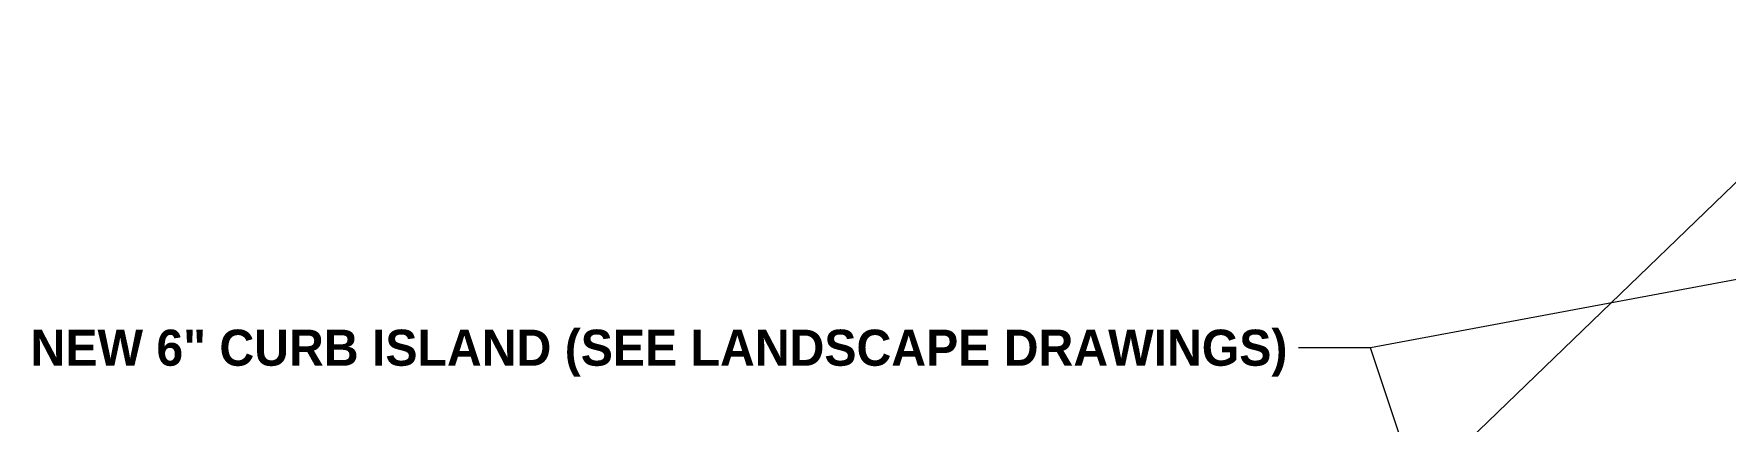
# Model space of a CAD drawing. Header units: inches. Extents: x -5728 to 634, y 9881 to 15115.
# Drawn here: x -4799 to -3215, y 12870 to 13232 of the extents above; entities that cross this region are included whole.
import ezdxf

# ---------------------------------------------------------------- set-up
doc = ezdxf.new("R2010")
doc.units = ezdxf.units.IN
doc.header["$MEASUREMENT"] = 0
doc.layers.add('C-TOPO', color=7, linetype='Continuous', lineweight=9)
doc.layers.add('G-ANNO-TEXT', color=231, linetype='Continuous', lineweight=9)
doc.styles.add('Century Gothic_B', font='', dxfattribs={"height": 33.75})
doc.styles.get('Century Gothic_B').set_extended_font_data('Century Gothic', bold=True)

msp = doc.modelspace()

# ---------------------------------------------------------------- linework, layer by layer
at = {"layer": 'C-TOPO'}
for p, q in [((-3545.05298, 12765.16113), (-3060.5636, 13231.94385)), ((-3060.5636, 13231.94385), (-3545.05298, 12765.16113))]:
    msp.add_line(p, q, dxfattribs=at)
at = {"layer": 'G-ANNO-TEXT', "color": 147, "lineweight": 20}
for p, q in [((-2542.70002, 13124.97155), (-3547.14293, 12938.29186)), ((-3547.14293, 12938.29186), (-3614.52228, 12938.29186)), ((-3547.14293, 12938.29186), (-3614.52228, 12938.29186)), ((-3378.93332, 12434.83921), (-3547.14293, 12938.29186))]:
    msp.add_line(p, q, dxfattribs=at)

# ---------------------------------------------------------------- texts
at = {"layer": 'G-ANNO-TEXT', "color": 147, "lineweight": 20, "insert": (-4802.12543, 12955.16686), "char_height": 33.75, "width": 1404.405, "attachment_point": 1, "style": 'Century Gothic_B'}
msp.add_mtext('NEW 6" CURB ISLAND (SEE LANDSCAPE DRAWINGS)', dxfattribs=at)

doc.saveas('drawing.dxf')
